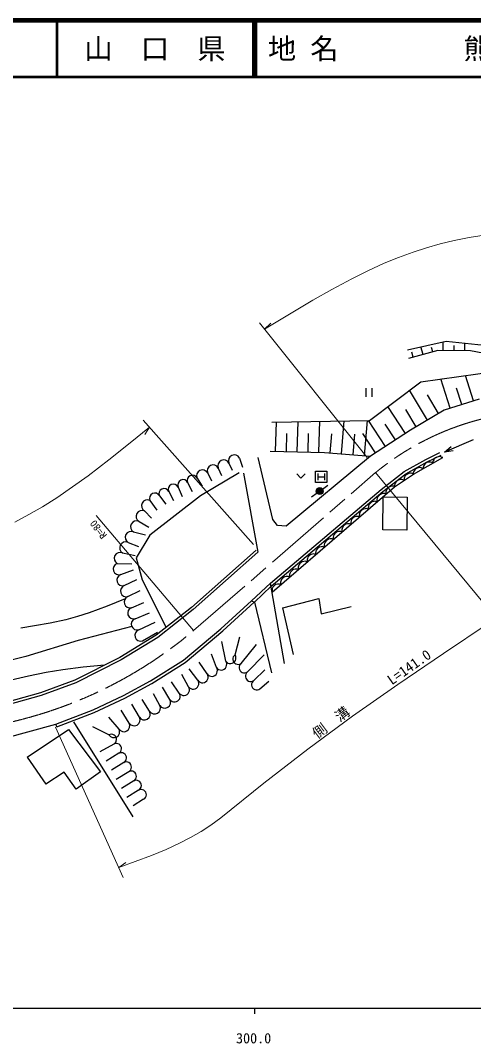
# Model space of a CAD drawing. Units: millimetres, scale not verified. Extents: x 40000 to 680000, y 20000 to 380000.
# Drawn here: x 326554 to 406793, y 198715 to 380000 of the extents above; entities that cross this region are included whole.
import ezdxf
from ezdxf.enums import TextEntityAlignment as Align

# ---------------------------------------------------------------- set-up
doc = ezdxf.new("R2010")
doc.units = ezdxf.units.MM
doc.header["$LTSCALE"] = 1000
doc.linetypes.add('CHAIN', pattern=[18.5, 12, -1.5, 3.5, -1.5])
for name, color, linetype, lineweight in [('M-BGD', 7, 'Continuous', 25), ('M-BGD-EXST', 7, 'Continuous', 25), ('M-BMK', 2, 'CHAIN', 13), ('M-STR-HTXT', 7, 'Continuous', 13), ('M-TTL', 2, 'Continuous', 140), ('M-TTL-BAND', 7, 'Continuous', 25), ('M-TTL-LINE', 7, 'Continuous', 50)]:
    doc.layers.add(name, color=color, linetype=linetype, lineweight=lineweight)
doc.layers.add('M-TTL-TXT', color=7, linetype='Continuous')
doc.styles.add('ＭＳ ゴシック', font='')
doc.styles.get('ＭＳ ゴシック').set_extended_font_data('MS Gothic')

msp = doc.modelspace()

# ---------------------------------------------------------------- linework, layer by layer
at = {"layer": 'M-BGD'}
for p, q in [((395084, 321647), (401937, 323195)), ((401410, 321516), (401427, 323080)), ((401937, 323195), (411531, 322180)), ((405264, 321476), (405278, 322833)), ((400447, 321527), (395262, 320098)), ((396126, 320336), (395886, 321209)), ((397855, 320812), (397476, 322187)), ((399583, 321288), (399369, 322065)), ((406227, 321466), (400447, 321527)), ((403337, 321496), (403347, 322423)), ((414726, 319821), (406227, 321466)), ((397436, 315983), (417178, 318761)), ((388361, 309127), (397436, 315983)), ((402645, 311297), (401011, 316486)), ((406778, 312598), (405360, 317098)), ((387716, 314827), (387715, 313327)), ((388855, 313327), (388856, 314827)), ((398612, 309181), (395448, 314481)), ((400612, 310374), (398635, 313686)), ((404711, 311948), (403796, 314854)), ((407811, 312924), (401612, 310971)), ((394724, 306816), (391632, 311598)), ((396611, 307987), (394791, 311036)), ((401612, 310971), (395611, 307390)), ((371080, 308833), (388361, 309127)), ((371741, 303684), (371870, 308846)), ((375578, 303588), (375712, 308912)), ((379416, 303492), (379553, 308977)), ((383428, 303218), (383906, 309051)), ((387499, 302885), (388010, 309121)), ((391177, 304522), (388201, 309124)), ((392951, 305669), (391146, 308461)), ((373660, 303636), (373738, 306782)), ((377497, 303540), (377578, 306783)), ((381393, 303385), (381669, 306764)), ((385464, 303051), (385760, 306672)), ((389404, 303375), (387189, 306799)), ((395611, 307390), (388517, 302802)), ((406752, 305717), (401627, 303513)), ((370781, 303708), (380375, 303468)), ((388517, 302802), (373620, 290420)), ((380375, 303468), (388517, 302802)), ((398334, 302214), (400849, 303424)), ((398565, 301770), (401066, 302974)), ((401627, 303513), (402839, 304492)), ((403171, 303720), (401627, 303513)), ((363470, 301575), (364068, 300293)), ((365351, 302468), (365899, 300826)), ((371236, 291554), (368675, 302582)), ((394515, 300073), (398334, 302214)), ((394792, 299655), (398565, 301770)), ((396155, 299623), (401352, 302530)), ((397914, 300973), (397868, 300810)), ((397995, 301156), (397914, 300973)), ((398146, 301378), (397995, 301156)), ((398336, 301530), (398146, 301378)), ((398545, 301647), (398336, 301530)), ((398774, 301730), (398545, 301647)), ((399042, 301742), (398774, 301730)), ((399241, 301715), (399042, 301742)), ((399404, 301669), (399241, 301715)), ((399606, 301553), (399404, 301669)), ((399613, 301786), (399606, 301553)), ((399660, 301950), (399613, 301786)), ((399741, 302133), (399660, 301950)), ((399892, 302355), (399741, 302133)), ((400081, 302507), (399892, 302355)), ((400291, 302624), (400081, 302507)), ((400520, 302706), (400291, 302624)), ((400788, 302718), (400520, 302706)), ((400986, 302692), (400788, 302718)), ((401149, 302646), (400986, 302692)), ((401352, 302530), (401149, 302646)), ((365312, 299813), (358458, 295792)), ((359708, 299788), (360369, 298425)), ((361589, 300681), (362161, 299378)), ((366052, 299781), (368615, 285764)), ((375484, 299645), (376234, 298925)), ((376234, 298925), (376984, 299645)), ((390416, 296907), (394515, 300073)), ((390731, 296518), (394792, 299655)), ((392818, 297383), (396155, 299623)), ((394714, 299330), (394581, 299097)), ((394891, 299497), (394714, 299330)), ((395090, 299631), (394891, 299497)), ((395312, 299731), (395090, 299631)), ((395578, 299765), (395312, 299731)), ((395777, 299755), (395578, 299765)), ((395944, 299722), (395777, 299755)), ((396155, 299623), (395944, 299722)), ((396122, 299834), (396115, 299601)), ((396169, 299997), (396122, 299834)), ((396250, 300180), (396169, 299997)), ((396401, 300402), (396250, 300180)), ((396590, 300554), (396401, 300402)), ((396800, 300671), (396590, 300554)), ((397029, 300753), (396800, 300671)), ((397297, 300766), (397029, 300753)), ((397495, 300739), (397297, 300766)), ((397658, 300693), (397495, 300739)), ((397861, 300577), (397658, 300693)), ((397868, 300810), (397861, 300577)), ((354490, 297316), (355181, 295642)), ((356158, 298105), (356936, 296557)), ((357827, 298894), (358729, 297472)), ((371127, 278712), (392818, 297383)), ((380029, 296972), (380994, 297685)), ((391967, 297390), (391759, 297264)), ((392227, 297456), (391967, 297390)), ((392427, 297469), (392227, 297456)), ((392596, 297456), (392427, 297469)), ((392818, 297383), (392596, 297456)), ((392855, 297793), (392822, 297627)), ((392822, 297627), (392834, 297394)), ((392921, 297982), (392855, 297793)), ((393053, 298215), (392921, 297982)), ((393230, 298382), (393053, 298215)), ((393429, 298516), (393230, 298382)), ((393651, 298617), (393429, 298516)), ((393917, 298651), (393651, 298617)), ((394117, 298640), (393917, 298651)), ((394283, 298608), (394117, 298640)), ((394494, 298508), (394283, 298608)), ((394515, 298908), (394483, 298741)), ((394483, 298741), (394494, 298508)), ((394581, 299097), (394515, 298908)), ((358458, 295792), (349444, 288793)), ((351152, 295738), (352269, 294311)), ((352821, 296527), (353680, 294920)), ((370850, 280309), (390416, 296907)), ((370949, 279737), (390731, 296518)), ((379073, 296247), (378125, 295511)), ((389836, 295592), (389727, 295332)), ((390000, 295789), (389836, 295592)), ((390191, 295953), (390000, 295789)), ((390409, 296086), (390191, 295953)), ((390682, 296154), (390409, 296086)), ((390892, 296169), (390682, 296154)), ((390724, 289734), (390786, 295561)), ((390786, 295561), (395055, 295515)), ((391069, 296155), (390892, 296169)), ((391302, 296078), (391069, 296155)), ((391275, 296477), (391262, 296308)), ((391262, 296308), (391302, 296078)), ((391318, 296673), (391275, 296477)), ((391422, 296920), (391318, 296673)), ((391577, 297107), (391422, 296920)), ((391759, 297264), (391577, 297107)), ((395055, 295515), (394993, 289688)), ((349484, 294948), (350705, 293243)), ((388168, 293803), (388155, 293633)), ((388211, 293998), (388168, 293803)), ((388314, 294246), (388211, 293998)), ((388470, 294432), (388314, 294246)), ((388652, 294589), (388470, 294432)), ((388860, 294715), (388652, 294589)), ((389120, 294781), (388860, 294715)), ((389320, 294794), (389120, 294781)), ((389489, 294782), (389320, 294794)), ((389710, 294708), (389489, 294782)), ((389682, 295127), (389669, 294950)), ((389669, 294950), (389710, 294708)), ((389727, 295332), (389682, 295127)), ((348515, 293087), (349751, 291832)), ((385544, 291914), (385363, 291758)), ((385752, 292041), (385544, 291914)), ((386013, 292106), (385752, 292041)), ((386212, 292120), (386013, 292106)), ((386381, 292107), (386212, 292120)), ((386603, 292034), (386381, 292107)), ((386575, 292453), (386561, 292275)), ((386561, 292275), (386603, 292034)), ((386620, 292658), (386575, 292453)), ((386729, 292918), (386620, 292658)), ((386892, 293114), (386729, 292918)), ((387083, 293278), (386892, 293114)), ((387302, 293411), (387083, 293278)), ((387575, 293480), (387302, 293411)), ((387784, 293494), (387575, 293480)), ((387962, 293481), (387784, 293494)), ((388194, 293404), (387962, 293481)), ((388155, 293633), (388194, 293404)), ((347546, 291225), (349293, 290231)), ((372070, 290480), (371236, 291554)), ((373620, 290420), (372070, 290480)), ((383621, 290243), (383512, 289983)), ((383785, 290439), (383621, 290243)), ((383976, 290604), (383785, 290439)), ((384194, 290736), (383976, 290604)), ((384467, 290805), (384194, 290736)), ((384677, 290819), (384467, 290805)), ((384855, 290806), (384677, 290819)), ((385087, 290729), (384855, 290806)), ((385060, 291128), (385048, 290959)), ((385048, 290959), (385087, 290729)), ((385103, 291323), (385060, 291128)), ((385207, 291571), (385103, 291323)), ((385363, 291758), (385207, 291571)), ((346578, 289363), (348683, 288858)), ((349444, 288793), (347059, 284771)), ((381953, 288453), (381940, 288284)), ((381940, 288284), (381980, 288054)), ((381996, 288649), (381953, 288453)), ((382099, 288896), (381996, 288649)), ((382255, 289083), (382099, 288896)), ((382437, 289240), (382255, 289083)), ((382645, 289366), (382437, 289240)), ((382905, 289431), (382645, 289366)), ((383105, 289445), (382905, 289431)), ((383274, 289432), (383105, 289445)), ((383495, 289359), (383274, 289432)), ((383467, 289778), (383454, 289600)), ((383454, 289600), (383495, 289359)), ((383512, 289983), (383467, 289778)), ((394993, 289688), (390724, 289734)), ((345609, 287501), (347462, 286760)), ((379330, 286565), (379148, 286408)), ((379538, 286691), (379330, 286565)), ((379798, 286757), (379538, 286691)), ((379997, 286770), (379798, 286757)), ((380167, 286757), (379997, 286770)), ((380388, 286684), (380167, 286757)), ((380360, 287103), (380347, 286926)), ((380347, 286926), (380388, 286684)), ((380405, 287308), (380360, 287103)), ((380514, 287568), (380405, 287308)), ((380677, 287764), (380514, 287568)), ((380868, 287929), (380677, 287764)), ((381087, 288061), (380868, 287929)), ((381360, 288130), (381087, 288061)), ((381569, 288144), (381360, 288130)), ((381747, 288131), (381569, 288144)), ((381980, 288054), (381747, 288131)), ((344640, 285639), (346851, 285197)), ((347059, 284771), (348101, 280897)), ((368283, 286138), (356848, 276007)), ((368615, 285764), (357168, 275623)), ((377373, 284669), (377330, 284474)), ((377476, 284917), (377373, 284669)), ((377632, 285103), (377476, 284917)), ((377814, 285260), (377632, 285103)), ((378022, 285386), (377814, 285260)), ((378282, 285452), (378022, 285386)), ((378482, 285465), (378282, 285452)), ((378651, 285453), (378482, 285465)), ((378872, 285379), (378651, 285453)), ((378845, 285779), (378833, 285609)), ((378833, 285609), (378872, 285379)), ((378888, 285974), (378845, 285779)), ((378992, 286221), (378888, 285974)), ((379148, 286408), (378992, 286221)), ((343671, 283777), (346279, 283710)), ((375737, 283124), (375723, 282946)), ((375723, 282946), (375765, 282705)), ((375782, 283329), (375737, 283124)), ((375891, 283589), (375782, 283329)), ((376054, 283785), (375891, 283589)), ((376245, 283949), (376054, 283785)), ((376464, 284082), (376245, 283949)), ((376737, 284151), (376464, 284082)), ((376946, 284165), (376737, 284151)), ((377124, 284152), (376946, 284165)), ((377356, 284075), (377124, 284152)), ((377330, 284474), (377317, 284305)), ((377317, 284305), (377356, 284075)), ((344309, 281819), (346563, 282647)), ((372947, 281110), (372783, 280914)), ((373138, 281275), (372947, 281110)), ((373356, 281407), (373138, 281275)), ((373629, 281476), (373356, 281407)), ((373839, 281490), (373629, 281476)), ((374017, 281477), (373839, 281490)), ((374249, 281400), (374017, 281477)), ((374222, 281799), (374210, 281630)), ((374210, 281630), (374249, 281400)), ((374265, 281994), (374222, 281799)), ((374369, 282242), (374265, 281994)), ((374525, 282429), (374369, 282242)), ((374707, 282585), (374525, 282429)), ((374914, 282712), (374707, 282585)), ((375175, 282777), (374914, 282712)), ((375374, 282791), (375175, 282777)), ((375543, 282778), (375374, 282791)), ((375765, 282705), (375543, 282778)), ((344947, 279861), (347135, 280968)), ((348101, 280897), (352271, 272554)), ((367454, 277143), (370850, 280309)), ((370949, 279737), (368024, 276916)), ((373316, 266078), (370850, 280309)), ((371158, 279320), (371115, 279124)), ((371261, 279567), (371158, 279320)), ((371417, 279754), (371261, 279567)), ((371599, 279911), (371417, 279754)), ((371807, 280037), (371599, 279911)), ((372067, 280102), (371807, 280037)), ((372267, 280116), (372067, 280102)), ((372436, 280103), (372267, 280116)), ((372657, 280030), (372436, 280103)), ((372629, 280449), (372616, 280271)), ((372616, 280271), (372657, 280030)), ((372674, 280654), (372629, 280449)), ((372783, 280914), (372674, 280654)), ((345585, 277903), (347744, 278985)), ((371115, 279124), (371102, 278955)), ((371102, 278955), (371142, 278725)), ((373027, 275911), (379368, 277578)), ((379368, 277578), (379796, 274861)), ((346223, 275945), (348392, 276888)), ((356848, 276007), (350567, 271096)), ((357168, 275623), (350853, 270685)), ((362055, 272204), (367454, 277143)), ((362385, 271828), (367970, 276938)), ((367454, 277143), (368024, 276916)), ((368024, 276916), (370992, 264410)), ((374932, 267663), (373027, 275911)), ((379796, 274861), (385135, 276147)), ((346862, 273987), (349383, 275057)), ((347500, 272029), (350413, 273378)), ((355454, 266636), (362055, 272204)), ((350567, 271096), (344150, 267123)), ((350853, 270685), (344394, 266686)), ((348138, 270070), (350832, 271586)), ((355749, 266231), (362385, 271828)), ((364550, 267595), (365433, 270783)), ((362904, 266465), (362192, 269982)), ((365655, 266082), (368370, 269447)), ((344150, 267123), (336163, 263117)), ((344394, 266686), (336363, 262658)), ((349571, 262961), (355454, 266636)), ((361258, 265334), (360361, 267733)), ((366761, 264568), (369704, 267616)), ((349823, 262529), (355749, 266231)), ((357965, 263074), (356449, 265140)), ((359611, 264204), (358225, 266284)), ((367866, 263055), (369856, 264909)), ((336163, 263117), (330093, 260867)), ((344808, 260373), (349571, 262961)), ((356319, 261944), (355153, 264111)), ((368971, 261542), (370542, 262925)), ((336363, 262658), (330248, 260391)), ((345034, 259926), (349823, 262529)), ((353026, 259683), (351682, 261862)), ((354673, 260813), (353284, 262815)), ((330093, 260867), (322670, 258796)), ((330248, 260391), (322782, 258309)), ((339434, 257847), (344808, 260373)), ((339631, 257387), (345034, 259926)), ((349418, 257589), (348134, 259651)), ((351222, 258636), (350118, 260680)), ((332812, 255290), (339434, 257847)), ((345810, 255495), (344397, 257783)), ((347614, 256542), (346304, 258850)), ((332993, 254824), (339631, 257387)), ((346531, 238862), (336032, 255698)), ((344005, 254448), (342184, 256563)), ((323519, 252779), (332812, 255290)), ((327750, 249440), (335074, 254351)), ((332993, 254824), (332812, 255290)), ((335074, 254351), (340747, 246844)), ((342201, 253401), (339378, 254854)), ((343082, 251771), (340597, 250429)), ((327750, 249440), (331075, 244650)), ((343963, 250142), (341741, 248751)), ((344844, 248512), (342694, 247149)), ((334309, 246785), (331075, 244650)), ((336444, 243764), (334309, 246785)), ((340747, 246844), (336444, 243764)), ((345725, 246882), (343495, 245509)), ((346605, 245253), (344448, 243907)), ((347486, 243623), (345401, 242305)), ((348367, 241994), (346506, 240818))]:
    msp.add_line(p, q, dxfattribs=at)
for points in [[(345075, 277503), (341918, 276214), (338732, 275027), (336641, 274360), (334562, 273809), (331827, 273221), (329065, 272730), (326613, 272335)], [(346250, 272642), (336779, 270131), (327516, 267298), (325389, 266759), (323333, 266345), (320765, 265953), (317974, 265633), (314908, 265353), (311487, 265147), (309276, 265103), (306873, 265159), (304882, 265306), (302905, 265558), (300979, 265920), (298840, 266434), (296661, 267022)], [(341443, 265766), (337657, 265403), (334085, 264963), (331132, 264471), (328001, 263840), (318446, 261605), (315061, 260854), (311512, 260179), (309134, 259820), (306548, 259540), (304351, 259408), (302258, 259385), (300252, 259465), (298249, 259647), (296257, 259930), (294284, 260315), (292338, 260803), (290403, 261400), (288531, 262091), (286514, 262951), (284176, 264082), (281877, 265308), (276636, 268357)]]:
    msp.add_lwpolyline(points, dxfattribs=at)
for radius in [600, 528, 456, 384, 312, 240, 168, 96, 24]:
    msp.add_circle((379546, 296616), radius, dxfattribs=at)
for centre, radius, start, end in [((364428, 301983), 1042, 27.71858, 203.09537), ((360666, 300197), 1042, 27.71858, 203.09537), ((362547, 301090), 1042, 27.71858, 203.09537), ((356993, 298500), 923, 25.31187, 205.31187), ((358785, 299303), 1042, 27.71858, 203.09537), ((353655, 296922), 923, 25.31187, 205.31187), ((355324, 297711), 923, 25.31187, 205.31187), ((350318, 295343), 923, 25.31187, 205.31187), ((351987, 296132), 923, 25.31187, 205.31187), ((349044, 293994), 1051, 65.27672, 239.74979), ((348076, 292132), 1051, 65.27672, 239.74979), ((347107, 290270), 1051, 65.27672, 239.74979), ((346138, 288408), 1051, 65.27672, 239.74979), ((345169, 286546), 1051, 65.27672, 239.74979), ((344201, 284684), 1051, 65.27672, 239.74979), ((344019, 282807), 1030, 109.72435, 286.37195), ((344657, 280849), 1030, 109.72435, 286.37195), ((345295, 278891), 1030, 109.72435, 286.37195), ((345933, 276933), 1030, 109.72435, 286.37195), ((346571, 274975), 1030, 109.72435, 286.37195), ((347209, 273017), 1030, 109.72435, 286.37195), ((347847, 271059), 1030, 109.72435, 286.37195), ((363727, 267030), 998, 214.47163, 34.47164), ((365103, 266838), 937, 126.14586, 306.14587), ((360434, 264769), 998, 214.47163, 34.47164), ((362081, 265899), 998, 214.47163, 34.47164), ((366208, 265325), 937, 126.14586, 306.14587), ((357142, 262509), 998, 214.47163, 34.47164), ((358788, 263639), 998, 214.47163, 34.47164), ((367313, 263812), 937, 126.14586, 306.14587), ((368419, 262298), 937, 126.14586, 306.14587), ((355496, 261379), 998, 214.47163, 34.47164), ((352102, 259198), 1044, 212.54082, 27.71732), ((353849, 260248), 998, 214.47163, 34.47164), ((348494, 257103), 1044, 212.54082, 27.71732), ((350298, 258151), 1044, 212.54082, 27.71732), ((346690, 256056), 1044, 212.54082, 27.71732), ((343081, 253962), 1044, 212.54082, 27.71732), ((344885, 255009), 1044, 212.54082, 27.71732), ((342642, 252586), 926, 298.39293, 118.39293), ((343522, 250956), 926, 298.39293, 118.39293), ((344403, 249327), 926, 298.39293, 118.39293), ((345284, 247697), 926, 298.39293, 118.39293), ((346165, 246068), 926, 298.39293, 118.39293), ((347046, 244438), 926, 298.39293, 118.39293), ((347927, 242808), 926, 298.39293, 118.39293)]:
    msp.add_arc(centre, radius, start, end, dxfattribs=at)
at = {"layer": 'M-BGD-EXST'}
for p, q in [((378790, 298144), (378790, 300144)), ((378790, 300144), (380790, 300144)), ((379190, 299744), (379190, 298544)), ((379190, 299144), (380390, 299144)), ((380390, 299744), (380390, 298544)), ((380790, 300144), (380790, 298144)), ((380790, 298144), (378790, 298144))]:
    msp.add_line(p, q, dxfattribs=at)
at = {"layer": 'M-BMK'}
msp.add_line((357202, 271882), (389448, 299882), dxfattribs=at)
for centre, radius, start, end in [((419950, 262848), 47978, 104.16457, 129.47578), ((307491, 330712), 77020, 282.53014, 310.19731)]:
    msp.add_arc(centre, radius, start, end, dxfattribs=at)
at = {"layer": 'M-STR-HTXT'}
for p, q in [((387933, 302569), (368870, 326409)), ((369757, 325300), (370873, 326386)), ((367843, 287146), (348303, 309198)), ((349424, 307932), (348572, 306628)), ((389448, 299882), (408740, 276581)), ((339973, 292274), (357202, 271882)), ((332736, 254767), (344749, 228129)), ((343958, 229881), (345232, 230778))]:
    msp.add_line(p, q, dxfattribs=at)
for points in [[(369757, 325300), (378336, 330451), (381684, 332350), (385232, 334244), (388092, 335661), (390975, 336974), (393519, 338025), (396086, 338972), (398458, 339740), (400886, 340418), (403336, 340997), (405998, 341516), (408683, 341931)], [(325542, 291114), (328020, 292435), (330441, 293843), (332979, 295440), (335794, 297344), (338554, 299334), (342222, 302130), (345992, 305136), (349424, 307932)], [(409589, 273286), (401454, 267834), (393358, 262324), (385337, 256699), (377431, 250901), (369677, 244871), (362055, 238700), (360279, 237413), (358575, 236300), (356684, 235207), (354737, 234207), (352377, 233123), (349779, 232049), (343958, 229881)]]:
    msp.add_lwpolyline(points, dxfattribs=at)
at = {"layer": 'M-TTL'}
msp.add_line((680000, 380000), (40000, 380000), dxfattribs=at)
at = {"layer": 'M-TTL-BAND'}
for p, q in [((40000, 205000), (579000, 205000)), ((368000, 205000), (368000, 204000))]:
    msp.add_line(p, q, dxfattribs=at)
at = {"layer": 'M-TTL-LINE'}
for p, q in [((333000, 380000), (333000, 370000)), ((367750, 380000), (367750, 370000)), ((368250, 380000), (368250, 370000)), ((40000, 370000), (680000, 370000))]:
    msp.add_line(p, q, dxfattribs=at)

# ---------------------------------------------------------------- texts
at = {"layer": 'M-STR-HTXT', "style": 'ＭＳ ゴシック'}
for s, height, rotation, p in [('R=80', 1320, 127.888, (342282, 289026)), ('L=141.0', 1833, 34.988, (392637, 261712)), ('側\u3000溝', 1833, 36.888, (379416, 252188))]:
    msp.add_text(s, height=height, rotation=rotation, dxfattribs=at).set_placement(p, align=Align.BOTTOM_LEFT)
at = {"layer": 'M-TTL-BAND', "style": 'ＭＳ ゴシック'}
msp.add_text('300.0', height=1833, dxfattribs=at).set_placement((367844, 198195), align=Align.BOTTOM_CENTER)
at = {"layer": 'M-TTL-TXT', "style": 'ＭＳ ゴシック'}
msp.add_text('山\u3000口\u3000県', height=3666, dxfattribs=at).set_placement((350375, 375000), align=Align.MIDDLE_CENTER)
for s, p in [('地 名', (370380, 375000)), ('熊毛郡田布施町大字上田布施', (405024, 375000))]:
    msp.add_text(s, height=3666, dxfattribs=at).set_placement(p, align=Align.MIDDLE_LEFT)

doc.saveas('drawing.dxf')
